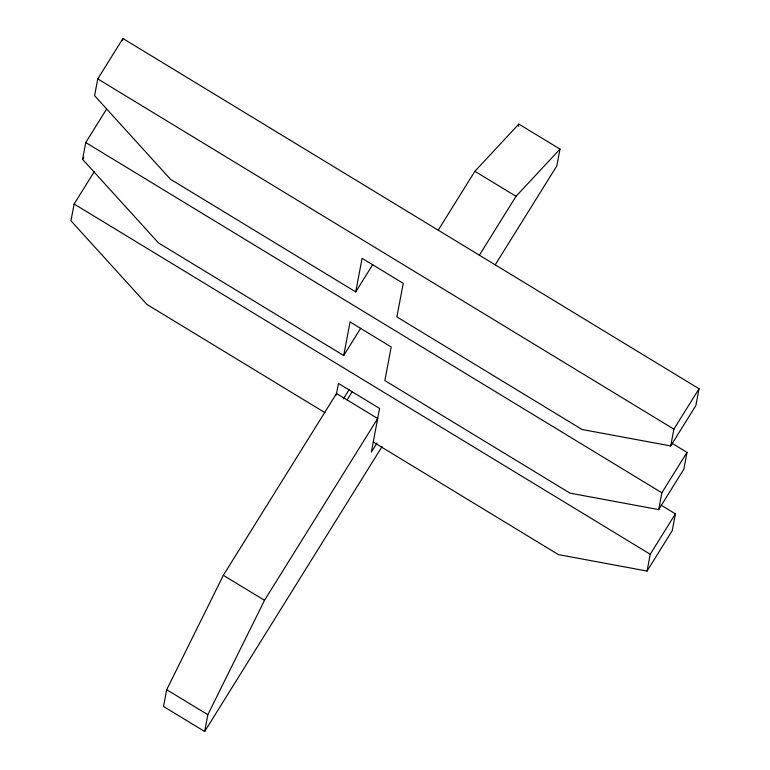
<?xml version="1.0" encoding="UTF-8"?>
<svg xmlns="http://www.w3.org/2000/svg" width="770" height="770" viewBox="0 0 770 770"><rect width="100%" height="100%" fill="white"/><g stroke="black" fill="none" stroke-linecap="round" stroke-linejoin="round"><path stroke-width="1.16" d="M94.258 171.691L74.132 204.012L70.956 220.807L146.916 304.429L324.93 412.653M360.687 328.27L343.709 355.548L158.533 242.964L82.573 159.342L85.749 142.546L106.501 109.215M355.73 291.897L362.083 258.306L403.23 283.331L396.887 316.913L582.062 429.496L670.718 445.945L695.868 405.54L699.044 388.754L122.921 38.5L97.771 78.896L94.594 95.692L170.555 179.314L355.73 291.897L372.709 264.63M122.507 40.743L122.921 38.5M204.676 731.5L207.852 714.704L264.505 600.321L377.685 418.514L336.538 393.499L223.348 575.296L166.695 689.689L163.519 706.485L204.676 731.5L382.016 446.658M336.249 395L338.444 383.422L379.591 408.437L371.342 452.106L377.002 443.01M343.709 355.548L350.052 321.956L391.208 346.972L384.856 380.563L570.041 493.147L658.687 509.596L683.837 469.19L687.013 452.394L671.613 443.029M518.412 126.319L518.836 124.085L559.992 149.101L556.816 165.897L495.158 264.928M373.248 442.028L558.423 554.612L647.079 571.061L650.246 554.265L675.406 513.86L661.026 505.12M658.687 509.596L661.863 492.8L687.013 452.394M670.718 445.945L673.885 429.15L699.044 388.754M675.406 513.86L672.229 530.655L647.079 571.061M82.573 159.342L83.834 157.321M438.207 230.201L474.878 171.296L518.836 124.085M343.41 398.831L349.07 389.736M347.174 399.813L352.198 391.738M479.354 255.226L516.025 196.312L559.992 149.101M474.878 171.296L516.025 196.312M97.771 78.896L673.885 429.15M85.749 142.546L661.863 492.8M74.132 204.012L650.246 554.265M223.348 575.296L264.505 600.321M166.695 689.689L207.852 714.704"/></g></svg>
